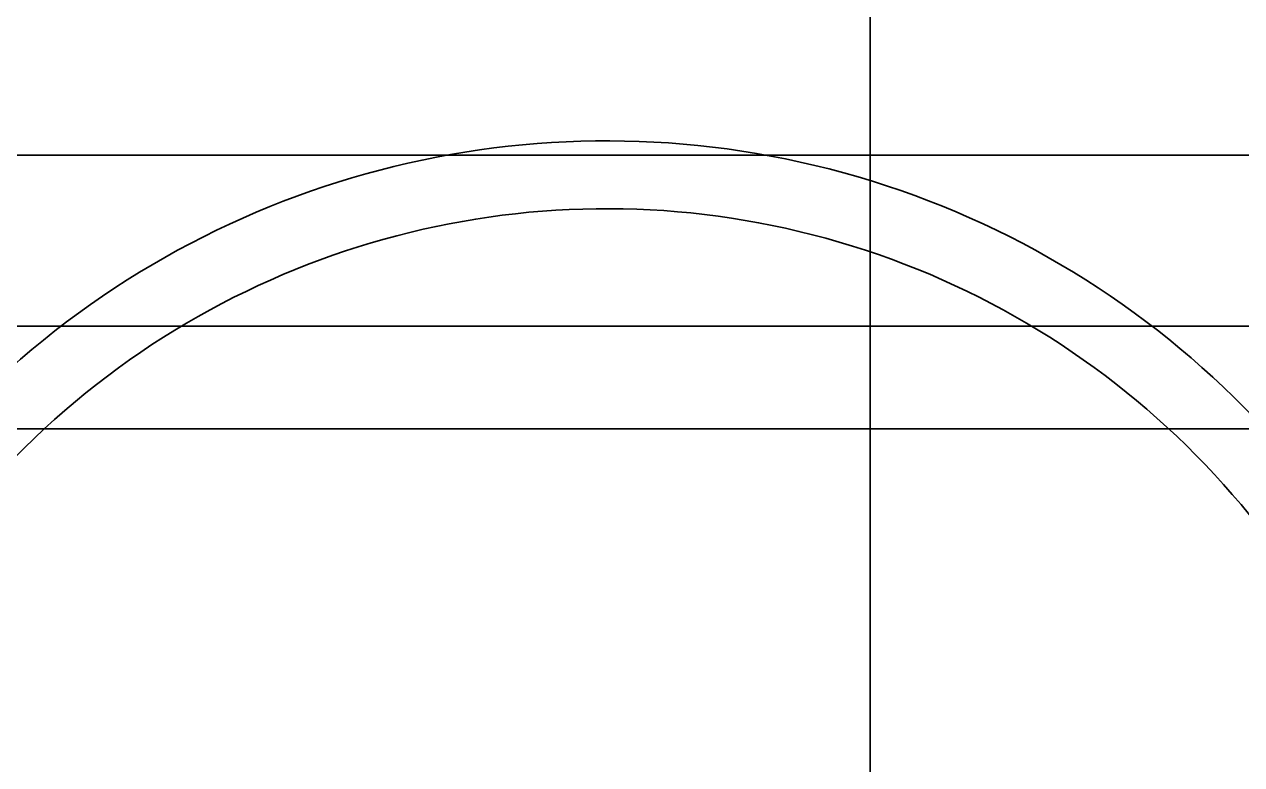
# Model space of a CAD drawing. Header units: millimetres. Extents: x -431 to 3717, y -325 to 2729.
# Drawn here: x 1370.78 to 1386.95, y 493.62 to 503.45 of the extents above; entities that cross this region are included whole.
import ezdxf

# ---------------------------------------------------------------- set-up
doc = ezdxf.new("R2010")
doc.units = ezdxf.units.MM

# ---------------------------------------------------------------- blocks, each defined once
blk = doc.blocks.new('Drawing View2')
at = {"color": 7, "linetype": 'Continuous', "lineweight": 35}
for p, q in [((1140.6, 255.2), (1140.6, 140)), ((1140.6, 255.2), (1140.6, 140)), ((1097.1, 163.711), (1177.1, 163.711)), ((1097.1, 161.441), (1177.1, 161.441)), ((1097.1, 160.08), (1177.1, 160.08)), ((1097.1, 160.08), (1177.1, 160.08))]:
    blk.add_line(p, q, dxfattribs=at)
for radius, start, end in [(24.5, 314.6585, 134.6585), (24.5, 314.6585, 134.6585), (21.5, 314.6585, 134.2993), (18.5, 314.9113, 134.6585), (24.5, 134.6585, 314.6585), (24.5, 134.6585, 314.6585), (21.5, 134.6585, 314.2993), (18.5, 134.9113, 314.6585), (11.9, 314.6585, 134.6585), (11, 314.6585, 134.6585), (11, 314.6585, 134.6585), (11.9, 134.6585, 314.6585), (11, 134.6585, 314.6585), (11, 134.6585, 314.6585)]:
    blk.add_arc((1137.1, 152), radius, start, end, dxfattribs=at)

msp = doc.modelspace()

# ---------------------------------------------------------------- block references
at = {"color": 7, "linetype": 'Continuous', "lineweight": 35}
msp.add_blockref('Drawing View2', (241.415, 338), dxfattribs=at)

doc.saveas('drawing.dxf')
